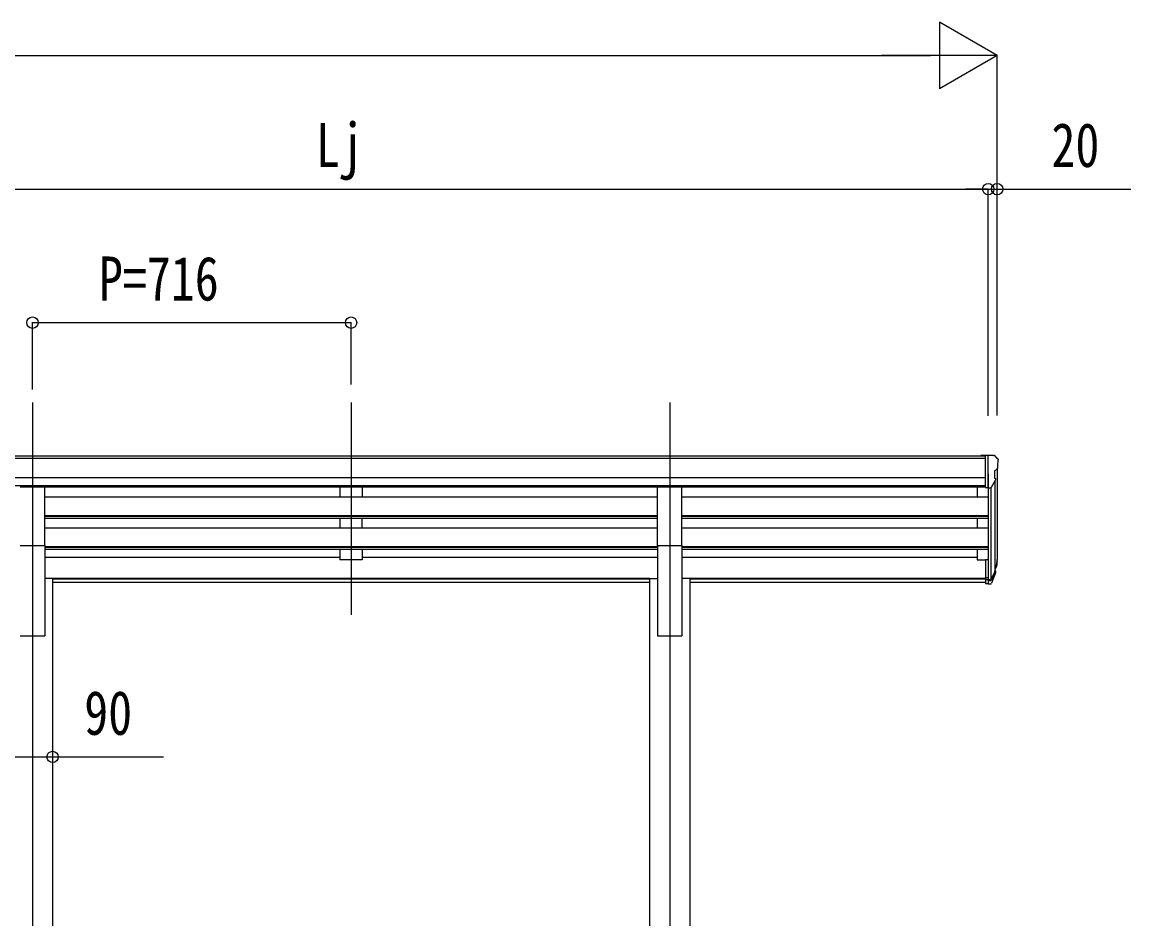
# Model space of a CAD drawing. Units: millimetres, scale not verified. Extents: x -12615 to 12615, y -8910 to 8910.
# Drawn here: x -3421 to -929, y -4012 to -1998 of the extents above; entities that cross this region are included whole.
import ezdxf
from ezdxf.enums import TextEntityAlignment as Align

# ---------------------------------------------------------------- set-up
doc = ezdxf.new("R2010")
doc.units = ezdxf.units.MM
doc.header["$LTSCALE"] = 40
for name, color, linetype in [('0-3_YKK_12', 2, 'Continuous'), ('0-4_YKK_13', 4, 'Continuous'), ('0-5_YKK_A1', 4, 'Continuous'), ('0-6_YKK_D', 6, 'Continuous')]:
    doc.layers.add(name, color=color, linetype=linetype)
doc.styles.add('ＭＳ ゴシック', font='')
doc.styles.get('ＭＳ ゴシック').set_extended_font_data('MS Gothic')

msp = doc.modelspace()

# ---------------------------------------------------------------- linework, layer by layer
at = {"layer": '0-3_YKK_12'}
for p, q in [((-3397.57, -2851.98), (-3397.57, -3329.5)), ((-2681.57, -2851.98), (-2681.57, -3329.5)), ((-1965.57, -2851.98), (-1965.57, -3329.5)), ((-3397.57, -3282.81), (-3397.57, -5976.38)), ((-1965.57, -3282.81), (-1965.57, -5976.38))]:
    msp.add_line(p, q, dxfattribs=at)
at = {"layer": '0-4_YKK_13'}
for p, q in [((-1256.07, -2971.38), (-1266.07, -2971.47)), ((-1266.07, -2972.99), (-1266.07, -2971.47)), ((-1256.07, -3043.37), (-1256.07, -2971.38)), ((-1237.57, -2971.38), (-1256.07, -2971.38)), ((-1249.57, -3044.37), (-1249.57, -2971.38)), ((-1237.57, -2971.38), (-1235.24, -2971.52)), ((-1234.48, -2971.95), (-1230.41, -2977.76)), ((-1227.57, -2980.75), (-1227.57, -2981.38)), ((-1235.57, -3005.9), (-1235.57, -3022.17)), ((-1230.1, -3002.57), (-1235.42, -3005.64)), ((-1241.94, -3042.55), (-1232.94, -3026.96)), ((-3425.07, -3042.01), (-3370.07, -3042.01)), ((-3370.07, -3173.81), (-3370.07, -3042.01)), ((-1993.07, -3173.81), (-1993.07, -3042.01)), ((-1993.07, -3042.01), (-1938.07, -3042.01)), ((-1938.07, -3173.81), (-1938.07, -3042.01)), ((-1256.07, -3043.37), (-1249.57, -3043.37)), ((-1249.57, -3044.37), (-1244.36, -3044.05)), ((-3425.07, -3173.81), (-3370.07, -3173.81)), ((-1993.07, -3173.81), (-1938.07, -3173.81)), ((-1256.07, -3205.1), (-1256.07, -3259.14)), ((-1256.07, -3205.1), (-1249.57, -3205.1)), ((-1249.57, -3205.1), (-1249.57, -3259.88)), ((-1243.13, -3249.46), (-1235.38, -3234.05)), ((-1233.93, -3234.41), (-1242.12, -3250.59)), ((-1233.32, -3234.97), (-1242.12, -3258.52)), ((-1231.27, -3217.92), (-1234.54, -3224.98)), ((-1230.66, -3219.29), (-1234.54, -3227.24)), ((-1232.98, -3230.57), (-1233.32, -3234.97)), ((-1256.07, -3245.24), (-1249.57, -3245.24)), ((-1256.07, -3250.12), (-1249.57, -3250.12)), ((-1256.07, -3259.14), (-1249.57, -3259.14)), ((-1249.57, -3250.14), (-1244.43, -3250.14)), ((-1249.57, -3251.94), (-1244.72, -3251.94)), ((-1249.57, -3259.88), (-1244.72, -3259.88))]:
    msp.add_line(p, q, dxfattribs=at)
for centre, radius, start, end in [((-1235.3, -2972.52), 1, 35, 86.5), ((-1230.57, -2980.75), 3, 0, 87), ((-1429.57, -2981.38), 202, 355.05096, 0), ((-1235.27, -3005.9), 0.3, 120, 180), ((-1234.47, -2998.19), 6.18, 315.00103, 354.2965), ((-1235.27, -3022.17), 0.3, 180, 265.2833), ((-1235.54, -3025.46), 3, 330, 85.2833), ((-1244.54, -3041.05), 3, 273.5, 330), ((-1260.16, -3208.42), 30.41, 341.80266, 352.8448), ((-1258.75, -3210.18), 29.53, 342.01856, 353.49194)]:
    msp.add_arc(centre, radius, start, end, dxfattribs=at)
for centre, major_axis, ratio, start_param, end_param in [((-1317.43, -3203.93), (-87.93, 4.42), 0.541684, 3.060334, 3.2172517), ((-1318.22, -3210.61), (89.06, 1.43), 0.57596, 6.1985533, 6.3701348), ((-1319.49, -3210.51), (88.05, 0), 0.90356, 5.9828017, 6.0168888), ((-1234.28, -3230.57), (-1.3, 0), 0.90356, 2.9359903, 4.9130961), ((-1320.2, -3214.38), (89.07, 0), 0.90356, 6.0316505, 6.077583), ((-1244.72, -3249.23), (3, 0), 0.90356, 4.712389, 5.7595865), ((-1244.72, -3257.17), (-3, 0), 0.90356, 1.5707963, 2.6179939), ((-1244.43, -3248.78), (1.5, 0), 0.90356, 4.712389, 5.7595865)]:
    msp.add_ellipse(centre, major_axis=major_axis, ratio=ratio, start_param=start_param, end_param=end_param, dxfattribs=at)
at = {"layer": '0-5_YKK_A1'}
for p, q in [((-1256.07, -2972.99), (-4097.07, -2972.99)), ((-1256.07, -2978.2), (-4097.07, -2978.2)), ((-1249.57, -3012.49), (-1249.57, -3205.1)), ((-1229.57, -3001.96), (-1229.57, -3204.74)), ((-1256.07, -3021.73), (-4107.07, -3021.73)), ((-1256.07, -3039.59), (-4107.07, -3039.59)), ((-1234.54, -3029.73), (-1234.54, -3231.45)), ((-1993.07, -3042.83), (-3370.07, -3042.83)), ((-2706.57, -3042.93), (-2706.57, -3064.8)), ((-2656.57, -3042.93), (-2656.57, -3064.8)), ((-1256.07, -3042.83), (-1938.07, -3042.83)), ((-1274.57, -3042.83), (-1274.57, -3064.9)), ((-1243.57, -3043.89), (-1243.56, -3249.88)), ((-1993.07, -3064.9), (-3370.07, -3064.9)), ((-2656.57, -3064.8), (-2706.57, -3064.8)), ((-1249.57, -3064.9), (-1938.07, -3064.9)), ((-1993.07, -3106.78), (-3370.07, -3106.78)), ((-1993.07, -3108.27), (-3370.07, -3108.27)), ((-1993.07, -3112.59), (-3370.07, -3112.59)), ((-2706.57, -3112.59), (-2706.57, -3134.9)), ((-2656.57, -3134.9), (-2656.57, -3112.59)), ((-1249.57, -3106.78), (-1938.07, -3106.78)), ((-1249.57, -3108.27), (-1938.07, -3108.27)), ((-1249.57, -3112.59), (-1938.07, -3112.59)), ((-1274.57, -3112.59), (-1274.57, -3135)), ((-1993.07, -3135), (-3370.07, -3135)), ((-2656.57, -3134.9), (-2706.57, -3134.9)), ((-1249.57, -3135), (-1938.07, -3135)), ((-3370.07, -3173.81), (-3370.07, -3376.38)), ((-1993.07, -3176.88), (-3370.07, -3176.88)), ((-1993.07, -3178.38), (-3370.07, -3178.38)), ((-1993.07, -3182.69), (-3370.07, -3182.69)), ((-2706.57, -3182.69), (-2706.57, -3205.74)), ((-2656.57, -3182.69), (-2656.57, -3205.74)), ((-1993.07, -3173.81), (-1993.07, -3376.38)), ((-1938.07, -3173.81), (-1938.07, -3376.38)), ((-1249.57, -3176.88), (-1938.07, -3176.88)), ((-1249.57, -3178.38), (-1938.07, -3178.38)), ((-1249.57, -3182.69), (-1938.07, -3182.69)), ((-1274.57, -3182.69), (-1274.57, -3205.74)), ((-2706.57, -3200.79), (-3370.07, -3200.79)), ((-2656.57, -3205.74), (-2706.57, -3205.74)), ((-1993.07, -3200.79), (-2656.57, -3200.79)), ((-1274.57, -3200.79), (-1938.07, -3200.79)), ((-1274.57, -3205.74), (-1256.07, -3205.74)), ((-3352.37, -3247.38), (-3370.07, -3247.38)), ((-3352.37, -3247.38), (-3352.37, -5151.38)), ((-2010.77, -3247.81), (-3352.37, -3247.81)), ((-2010.77, -3249.21), (-3352.37, -3249.21)), ((-2010.77, -3256.89), (-3352.37, -3256.89)), ((-2010.77, -3247.38), (-1993.07, -3247.38)), ((-2010.77, -3247.38), (-2010.77, -5151.38)), ((-1920.37, -3247.38), (-1938.07, -3247.38)), ((-1920.37, -3247.38), (-1920.37, -5151.38)), ((-1256.07, -3247.81), (-1920.37, -3247.81)), ((-1256.07, -3249.21), (-1920.37, -3249.21)), ((-1256.07, -3256.89), (-1920.37, -3256.89)), ((-3425.07, -3376.38), (-3370.07, -3376.38)), ((-1993.07, -3376.38), (-1938.07, -3376.38))]:
    msp.add_line(p, q, dxfattribs=at)
at = {"layer": '0-6_YKK_D'}
for p, q in [((-1229.57, -2072.99), (-1359.47, -1997.99)), ((-1359.47, -1997.99), (-1359.47, -2147.99)), ((-6847.57, -2072.99), (-1379.57, -2072.99)), ((-1229.57, -2072.99), (-1489.38, -2072.99)), ((-1229.57, -2072.99), (-1359.47, -2147.99)), ((-1229.57, -2881.56), (-1229.57, -2071.99)), ((-4113.57, -2372.99), (-1249.57, -2372.99)), ((-1249.57, -2372.99), (-1300.57, -2372.99)), ((-1249.57, -2882.56), (-1249.57, -2371.99)), ((-1249.57, -2882.56), (-1249.57, -2371.99)), ((-1249.57, -2372.99), (-1229.57, -2372.99)), ((-1229.57, -2880.56), (-1229.57, -2371.99)), ((-1229.57, -2372.99), (-929.17, -2372.99)), ((-3397.57, -2823.09), (-3397.57, -2671.99)), ((-3397.57, -2672.99), (-2681.57, -2672.99)), ((-2681.57, -2811.95), (-2681.57, -2671.99))]:
    msp.add_line(p, q, dxfattribs=at)
msp.add_lwpolyline([(-3442.77, -3648.54), (-3352.37, -3648.54), (-3102.97, -3648.54)], dxfattribs=at)
for centre in [(-1249.57, -2372.99), (-1249.57, -2372.99), (-1229.57, -2372.99), (-3397.57, -2672.99), (-2681.57, -2672.99), (-3352.37, -3648.54)]:
    msp.add_circle(centre, 12.75, dxfattribs=at)

# ---------------------------------------------------------------- texts
at = {"layer": '0-6_YKK_D', "style": 'ＭＳ ゴシック', "width": 0.8}
for s, p in [('Lj', (-2760.77, -2352.99)), ('20', (-1107.57, -2352.99)), ('P=716', (-3248.37, -2652.99)), ('90', (-3281.37, -3628.54))]:
    msp.add_text(s, height=98.97, dxfattribs=at).set_placement(p, align=Align.BOTTOM_LEFT)

doc.saveas('drawing.dxf')
